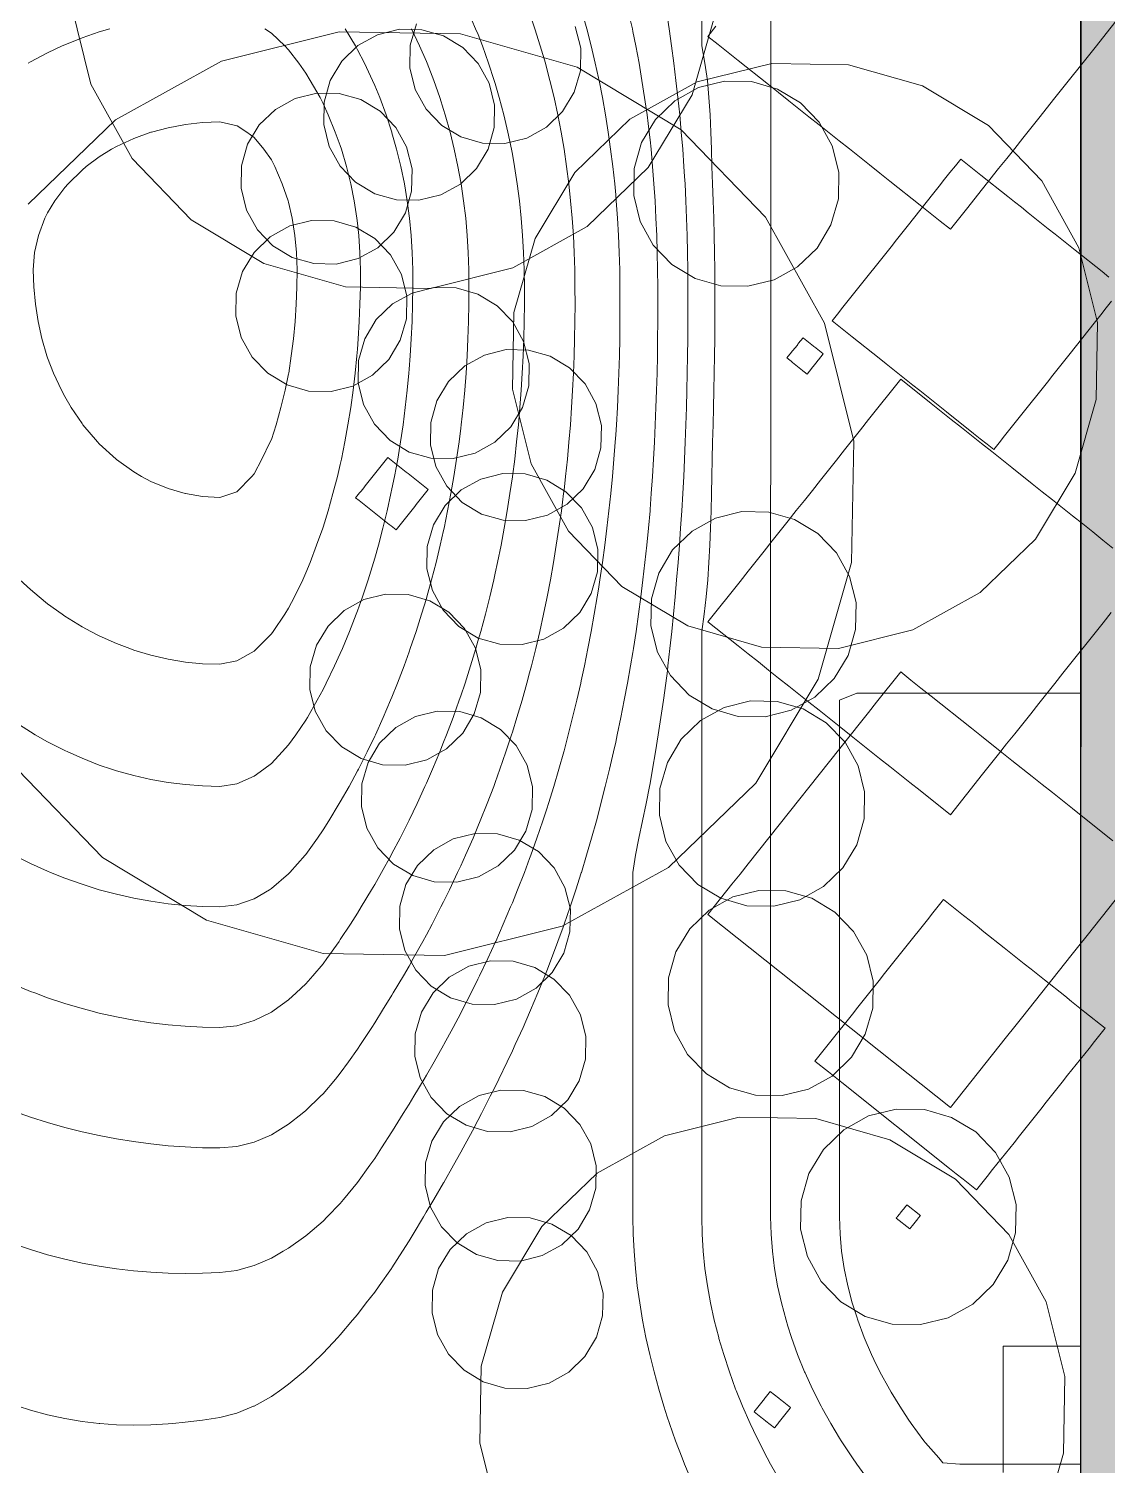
# Model space of a CAD drawing. Header units: millimetres. Extents: x -31757 to 121236, y -27283 to 59400.
# Drawn here: x 70128 to 76393, y 12460 to 20803 of the extents above; entities that cross this region are included whole.
import ezdxf

# ---------------------------------------------------------------- set-up
doc = ezdxf.new("R2010")
doc.units = ezdxf.units.MM
doc.layers.add('10_見えがかり', color=7, linetype='Continuous', lineweight=13)
doc.layers.add('30_敷地・外構', color=8, linetype='Continuous', lineweight=9)

msp = doc.modelspace()

# ---------------------------------------------------------------- hatches: boundary and pattern name
at = {"layer": '30_敷地・外構'}
msp.add_hatch(color=8, dxfattribs=at).paths.add_polyline_path([(13241.4, 12903.7), (13242.1, 906.9), (600, 907.7), (600, 58800), (83500, 58800), (83500, 902.5), (76239.5, 903), (76242.6, 56905.6), (43236.8, 56910.4)])

# ---------------------------------------------------------------- linework, layer by layer
at = {"layer": '10_見えがかり'}
for points in [[(74116.9, 20893.4), (73980.9, 20419.2), (73726.7, 19996.2), (73371.8, 19653.5), (72940.3, 19414.3), (72461.6, 19294.9), (71968.3, 19303.6), (71494, 19439.6), (71071.1, 19693.7), (70728.3, 20048.6), (70489.1, 20480.1), (70369.8, 20958.8)], [(76508.8, 20929.3), (76322.1, 20694.5), (76275.4, 20635.8), (76228.7, 20577.1), (76182, 20518.4), (76135.3, 20459.8), (76088.6, 20401.1), (75995.3, 20283.7), (75948.6, 20225), (75901.9, 20166.3), (75855.2, 20107.6), (75808.5, 20048.9), (75761.8, 19990.2), (75575.1, 19755.4), (75528.4, 19696.7), (75481.7, 19638), (75423, 19684.7), (75364.3, 19731.4), (75305.6, 19778.1), (75129.5, 19918.1), (75070.8, 19964.8), (75012.1, 20011.5), (74953.4, 20058.2), (74894.7, 20104.9), (74836, 20151.6), (74718.6, 20245), (74659.9, 20291.7), (74601.3, 20338.3), (74542.6, 20385), (74483.9, 20431.7), (74425.2, 20478.4), (74249.1, 20618.5), (74190.4, 20665.2), (74131.7, 20711.9), (74073, 20758.5), (74119.7, 20817.2)], [(71247.9, 20614.9), (71931.8, 20785.4), (72636.5, 20773.1), (73314.1, 20578.9), (73918.2, 20215.8), (74407.9, 19708.8), (74749.6, 19092.4), (74920.1, 18408.4), (74907.8, 17703.7), (74713.5, 17026.2), (74350.5, 16422), (73843.5, 15932.4), (73227, 15590.7), (72543.1, 15420.2), (71838.4, 15432.5), (71160.8, 15626.7), (70556.7, 15989.8), (70067, 16496.8)], [(72040.3, 20704.5), (72154.4, 20767.8), (72281, 20799.4), (72411.4, 20797.1), (72536.9, 20761.1), (72648.7, 20693.9), (72739.3, 20600.1), (72802.6, 20486), (72834.1, 20359.4), (72831.9, 20228.9), (72795.9, 20103.5), (72728.7, 19991.7), (72634.8, 19901), (72520.7, 19837.8), (72394.1, 19806.2), (72263.7, 19808.5), (72138.3, 19844.5), (72026.5, 19911.7), (71935.8, 20005.5), (71872.6, 20119.6), (71841, 20246.2), (71843.3, 20376.7), (71879.2, 20502.1), (71946.4, 20613.9), (72040.3, 20704.5)], [(73302.6, 20815.9), (73334.1, 20689.3), (73331.9, 20558.9), (73295.9, 20433.5), (73228.7, 20321.6), (73134.9, 20231), (73020.8, 20167.8), (72894.2, 20136.2), (72763.7, 20138.5), (72638.3, 20174.4), (72526.5, 20241.6), (72435.8, 20335.5), (72372.6, 20449.6), (72341, 20576.2), (72343.3, 20706.6), (72379.3, 20832)], [(70124.4, 19783.6), (70631.4, 20273.2), (71247.9, 20614.9)], [(74010.8, 20493.7), (74443.9, 20601.7), (74890.2, 20593.9), (75319.4, 20470.8), (75702, 20240.9), (76012.1, 19919.8), (76228.5, 19529.4), (76336.5, 19096.2), (76328.7, 18649.9), (76205.7, 18220.8), (75975.8, 17838.2), (75654.6, 17528.1), (75264.2, 17311.7), (74831.1, 17203.7), (74384.7, 17211.4), (73955.6, 17334.5), (73573, 17564.4), (73262.9, 17885.5), (73046.5, 18275.9), (72938.5, 18709.1), (72946.3, 19155.4), (73069.3, 19584.5), (73299.2, 19967.2), (73620.3, 20277.3), (74010.8, 20493.7)], [(73880.8, 20384.8), (74017.7, 20460.7), (74169.7, 20498.6), (74326.2, 20495.8), (74476.7, 20452.7), (74610.9, 20372), (74719.6, 20259.4), (74795.5, 20122.5), (74833.4, 19970.6), (74830.7, 19814), (74787.5, 19663.5), (74706.9, 19529.3), (74594.3, 19420.6), (74457.3, 19344.7), (74305.4, 19306.8), (74148.9, 19309.5), (73998.4, 19352.7), (73864.2, 19433.3), (73755.5, 19546), (73679.5, 19682.9), (73641.7, 19834.8), (73644.4, 19991.3), (73687.6, 20141.8), (73768.2, 20276), (73880.8, 20384.8)], [(71560.3, 20334.6), (71674.4, 20397.8), (71801, 20429.4), (71931.4, 20427.1), (72056.8, 20391.1), (72168.7, 20323.9), (72259.3, 20230.1), (72322.5, 20116), (72354.1, 19989.4), (72351.8, 19858.9), (72315.9, 19733.5), (72248.7, 19621.7), (72154.8, 19531.1), (72040.7, 19467.8), (71914.1, 19436.3), (71783.7, 19438.5), (71658.3, 19474.5), (71546.4, 19541.7), (71455.8, 19635.5), (71392.5, 19749.7), (71361, 19876.2), (71363.3, 20006.7), (71399.2, 20132.1), (71466.4, 20243.9), (71560.3, 20334.6)], [(75105.7, 19497.9), (75136.8, 19537), (75167.9, 19576.1), (75199.1, 19615.2), (75230.2, 19654.4), (75385.8, 19850), (75416.9, 19889.2), (75448.1, 19928.3), (75479.2, 19967.4), (75510.3, 20006.6), (75541.5, 20045.7), (75580.6, 20014.6), (75619.7, 19983.4), (75658.8, 19952.3), (75815.4, 19827.8), (75854.5, 19796.7), (75893.6, 19765.6), (75932.8, 19734.4), (75971.9, 19703.3), (76011, 19672.2), (76050.1, 19641), (76089.3, 19609.9), (76128.4, 19578.8), (76167.5, 19547.7), (76206.7, 19516.5), (76363.2, 19392), (76402.3, 19360.9)], [(71644.3, 19657.8), (71770.9, 19689.4), (71901.4, 19687.1), (72026.8, 19651.1), (72138.6, 19583.9), (72229.3, 19490.1), (72292.5, 19376), (72324.1, 19249.4), (72321.8, 19118.9), (72285.8, 18993.5), (72218.6, 18881.7), (72124.8, 18791.1), (72010.7, 18727.8), (71884.1, 18696.3), (71753.6, 18698.5), (71628.2, 18734.5), (71516.4, 18801.7), (71425.8, 18895.5), (71362.5, 19009.7), (71330.9, 19136.2), (71333.2, 19266.7), (71369.2, 19392.1), (71436.4, 19503.9), (71530.2, 19594.6), (71644.3, 19657.8)], [(76418.3, 19220.4), (76387.2, 19181.3), (76356.1, 19142.1), (76325, 19103), (76169.3, 18907.4), (76138.2, 18868.2), (76107.1, 18829.1), (76075.9, 18790), (76044.8, 18750.8), (75889.2, 18555.2), (75858.1, 18516.1), (75826.9, 18476.9), (75795.8, 18437.8), (75764.7, 18398.7), (75733.6, 18359.5), (75694.4, 18390.7), (75655.3, 18421.8), (75616.2, 18452.9), (75459.7, 18577.4), (75420.5, 18608.5), (75381.4, 18639.7), (75342.3, 18670.8), (75303.1, 18701.9), (75264, 18733), (75224.9, 18764.2), (75185.7, 18795.3), (75146.6, 18826.4), (75107.5, 18857.5), (75068.3, 18888.7), (74911.8, 19013.2), (74872.7, 19044.3), (74833.6, 19075.4), (74794.4, 19106.6), (74825.6, 19145.7), (74856.7, 19184.8), (74887.8, 19223.9), (74918.9, 19263.1), (74950.1, 19302.2), (75105.7, 19497.9)], [(72354.3, 19267.8), (72480.9, 19299.3), (72611.4, 19297.1), (72736.8, 19261.1), (72848.6, 19193.9), (72939.2, 19100.1), (73002.5, 18985.9), (73034, 18859.4), (73031.8, 18728.9), (72995.8, 18603.5), (72928.6, 18491.7), (72834.8, 18401), (72720.7, 18337.8), (72594.1, 18306.2), (72463.6, 18308.5), (72338.2, 18344.5), (72226.4, 18411.7), (72135.7, 18505.5), (72072.5, 18619.6), (72040.9, 18746.2), (72043.2, 18876.7), (72079.2, 19002.1), (72146.4, 19113.9), (72240.2, 19204.5), (72354.3, 19267.8)], [(72660.2, 18844.5), (72774.3, 18907.8), (72900.9, 18939.3), (73031.3, 18937), (73156.8, 18901.1), (73268.6, 18833.9), (73359.2, 18740), (73422.5, 18625.9), (73454, 18499.3), (73451.8, 18368.9), (73415.8, 18243.5), (73348.6, 18131.6), (73254.7, 18041), (73140.6, 17977.8), (73014, 17946.2), (72883.6, 17948.5), (72758.2, 17984.4), (72646.3, 18051.6), (72555.7, 18145.5), (72492.5, 18259.6), (72460.9, 18386.2), (72463.2, 18516.6), (72499.1, 18642), (72566.3, 18753.9), (72660.2, 18844.5)], [(74563.2, 18929.8), (74567.1, 18934.7), (74590.5, 18964), (74594.4, 18968.9), (74598.2, 18973.8), (74625.5, 19008), (74630.4, 19004.2), (74635.3, 19000.3), (74649.9, 18988.6), (74654.8, 18984.7), (74659.7, 18980.8), (74664.6, 18976.9), (74669.5, 18973), (74674.4, 18969.1), (74679.3, 18965.3), (74684.2, 18961.4), (74689.1, 18957.5), (74694, 18953.6), (74698.9, 18949.7), (74703.7, 18945.8), (74708.6, 18941.9), (74713.5, 18938), (74718.4, 18934.1), (74733.1, 18922.5), (74738, 18918.6), (74742.9, 18914.7), (74715.6, 18880.4), (74711.7, 18875.5), (74707.9, 18870.6), (74684.5, 18841.3), (74680.6, 18836.4), (74676.7, 18831.5), (74649.5, 18797.3), (74644.6, 18801.2), (74639.7, 18805.1), (74625, 18816.7), (74620.2, 18820.6), (74615.3, 18824.5), (74610.4, 18828.4), (74605.5, 18832.3), (74600.6, 18836.2), (74595.7, 18840.1), (74590.8, 18844), (74585.9, 18847.9), (74581, 18851.8), (74576.1, 18855.6), (74571.2, 18859.5), (74566.3, 18863.4), (74561.5, 18867.3), (74556.6, 18871.2), (74541.9, 18882.9), (74537, 18886.8), (74532.1, 18890.7), (74559.3, 18924.9), (74563.2, 18929.8)], [(74446.3, 17828.1), (74493, 17886.8), (74539.7, 17945.5), (74586.4, 18004.2), (74633.1, 18062.9), (74679.8, 18121.6), (74726.4, 18180.3), (74773.1, 18239), (74819.8, 18297.7), (74866.5, 18356.4), (74913.2, 18415.1), (74959.9, 18473.8), (75006.6, 18532.5), (75193.3, 18767.2), (75369.4, 18627.2), (75428.1, 18580.5), (75486.8, 18533.8), (75545.5, 18487.1), (75604.2, 18440.4), (75662.9, 18393.7), (75721.6, 18347), (75780.3, 18300.4), (75839, 18253.7), (75956.4, 18160.3), (76015.1, 18113.6), (76073.8, 18066.9), (76132.5, 18020.2), (76191.2, 17973.5), (76249.9, 17926.8), (76308.5, 17880.2), (76367.2, 17833.5), (76425.9, 17786.8)], [(72081.1, 18147.3), (72088.9, 18157), (72096.7, 18166.8), (72104.5, 18176.6), (72112.3, 18186.4), (72120.1, 18196.2), (72127.8, 18206), (72135.6, 18215.7), (72143.4, 18225.5), (72151.2, 18235.3), (72159, 18245.1), (72166.7, 18254.9), (72174.5, 18264.7), (72182.3, 18274.4), (72190.1, 18284.2), (72197.9, 18294), (72205.7, 18303.8), (72213.4, 18313.6), (72223.2, 18305.8), (72233, 18298), (72262.3, 18274.7), (72272.1, 18266.9), (72311.3, 18235.8), (72321, 18228), (72330.8, 18220.2), (72340.6, 18212.4), (72350.4, 18204.6), (72389.5, 18173.5), (72399.3, 18165.7), (72428.7, 18142.4), (72438.4, 18134.6), (72448.2, 18126.8), (72440.4, 18117), (72432.7, 18107.2), (72424.9, 18097.5), (72417.1, 18087.7), (72409.3, 18077.9), (72401.5, 18068.1), (72393.7, 18058.3), (72386, 18048.6), (72378.2, 18038.8), (72370.4, 18029), (72362.6, 18019.2), (72354.8, 18009.4), (72347.1, 17999.6), (72339.3, 17989.9), (72331.5, 17980.1), (72323.7, 17970.3), (72315.9, 17960.5), (72308.1, 17950.7), (72300.4, 17940.9), (72292.6, 17931.2), (72284.8, 17921.4), (72277, 17911.6), (72269.2, 17901.8), (72261.5, 17892), (72241.9, 17907.6), (72232.1, 17915.4), (72222.3, 17923.2), (72212.5, 17930.9), (72202.8, 17938.7), (72163.6, 17969.8), (72153.9, 17977.6), (72144.1, 17985.4), (72134.3, 17993.2), (72124.5, 18001), (72085.4, 18032.1), (72075.6, 18039.9), (72065.8, 18047.7), (72056, 18055.4), (72046.2, 18063.2), (72026.7, 18078.8), (72034.5, 18088.6), (72042.2, 18098.3), (72050, 18108.1), (72057.8, 18117.9), (72065.6, 18127.7), (72073.4, 18137.5), (72081.1, 18147.3)], [(72640.1, 18124.5), (72754.3, 18187.8), (72880.9, 18219.3), (73011.3, 18217), (73136.7, 18181.1), (73248.5, 18113.9), (73339.2, 18020), (73402.4, 17905.9), (73434, 17779.3), (73431.7, 17648.9), (73395.7, 17523.5), (73328.6, 17411.6), (73234.7, 17321), (73120.6, 17257.8), (72994, 17226.2), (72863.6, 17228.5), (72738.1, 17264.4), (72626.3, 17331.6), (72535.7, 17425.5), (72472.4, 17539.6), (72440.9, 17666.2), (72443.1, 17796.6), (72479.1, 17922), (72546.3, 18033.9), (72640.1, 18124.5)], [(73980.7, 17884.8), (74117.6, 17960.7), (74269.5, 17998.6), (74426.1, 17995.8), (74576.5, 17952.7), (74710.7, 17872), (74819.5, 17759.4), (74895.4, 17622.5), (74933.3, 17470.6), (74930.5, 17314), (74887.4, 17163.5), (74806.8, 17029.3), (74694.1, 16920.6), (74557.2, 16844.7), (74405.3, 16806.8), (74248.8, 16809.5), (74098.3, 16852.7), (73964.1, 16933.3), (73855.3, 17045.9), (73779.4, 17182.9), (73741.5, 17334.8), (73744.3, 17491.3), (73787.4, 17641.8), (73868.1, 17776), (73980.7, 17884.8)], [(76415.3, 17411.9), (76368.6, 17353.2), (76321.9, 17294.5), (76275.2, 17235.8), (76228.5, 17177.1), (76181.8, 17118.4), (76135.1, 17059.8), (76088.4, 17001.1), (76041.8, 16942.4), (75995.1, 16883.7), (75948.4, 16825), (75901.7, 16766.3), (75855, 16707.6), (75808.3, 16648.9), (75761.6, 16590.2), (75714.9, 16531.5), (75668.3, 16472.8), (75481.5, 16238), (75305.4, 16378.1), (75246.7, 16424.8), (75188, 16471.5), (75129.3, 16518.1), (75070.6, 16564.8), (75011.9, 16611.5), (74953.2, 16658.2), (74894.5, 16704.9), (74835.8, 16751.6), (74718.5, 16845), (74659.8, 16891.7), (74601.1, 16938.3), (74542.4, 16985), (74483.7, 17031.7), (74425, 17078.4), (74366.3, 17125.1), (74307.6, 17171.8), (74248.9, 17218.5), (74072.8, 17358.5), (74259.6, 17593.3), (74306.2, 17652), (74352.9, 17710.7), (74399.6, 17769.4), (74446.3, 17828.1)], [(71960.1, 17424.5), (72074.2, 17487.8), (72200.8, 17519.4), (72331.3, 17517.1), (72456.7, 17481.1), (72568.5, 17413.9), (72659.1, 17320.1), (72722.4, 17206), (72753.9, 17079.4), (72751.7, 16948.9), (72715.7, 16823.5), (72648.5, 16711.7), (72554.7, 16621), (72440.6, 16557.8), (72314, 16526.2), (72183.5, 16528.5), (72058.1, 16564.5), (71946.3, 16631.7), (71855.6, 16725.5), (71792.4, 16839.6), (71760.8, 16966.2), (71763.1, 17096.7), (71799.1, 17222.1), (71866.3, 17333.9), (71960.1, 17424.5)], [(74959.8, 16773.8), (75006.5, 16832.5), (75053.2, 16891.1), (75193.2, 17067.2), (75251.9, 17020.5), (75310.6, 16973.9), (75369.3, 16927.2), (75604.1, 16740.4), (75662.8, 16693.7), (75780.2, 16600.4), (75838.9, 16553.7), (75956.3, 16460.3), (76015, 16413.6), (76073.7, 16366.9), (76132.4, 16320.2), (76191.1, 16273.5), (76425.8, 16086.8)], [(74030.6, 16784.8), (74167.5, 16860.7), (74319.5, 16898.6), (74476, 16895.8), (74626.5, 16852.7), (74760.7, 16772), (74869.4, 16659.4), (74945.3, 16522.5), (74983.2, 16370.6), (74980.5, 16214), (74937.3, 16063.5), (74856.7, 15929.3), (74744.1, 15820.6), (74607.1, 15744.7), (74455.2, 15706.8), (74298.7, 15709.5), (74148.2, 15752.7), (74014, 15833.3), (73905.3, 15945.9), (73829.3, 16082.9), (73791.5, 16234.8), (73794.2, 16391.3), (73837.4, 16541.8), (73918, 16676), (74030.6, 16784.8)], [(72260.1, 16744.5), (72374.2, 16807.8), (72500.8, 16839.3), (72631.2, 16837.1), (72756.6, 16801.1), (72868.5, 16733.9), (72959.1, 16640.1), (73022.3, 16525.9), (73053.9, 16399.4), (73051.6, 16268.9), (73015.7, 16143.5), (72948.5, 16031.7), (72854.6, 15941), (72740.5, 15877.8), (72613.9, 15846.2), (72483.5, 15848.5), (72358.1, 15884.5), (72246.2, 15951.7), (72155.6, 16045.5), (72092.4, 16159.6), (72060.8, 16286.2), (72063.1, 16416.7), (72099, 16542.1), (72166.2, 16653.9), (72260.1, 16744.5)], [(76601.9, 15946.7), (76275.1, 15535.8), (76228.4, 15477.1), (76181.7, 15418.4), (75901.6, 15066.3), (75854.9, 15007.6), (75808.2, 14948.9), (75481.4, 14538), (74072.7, 15658.5), (74212.8, 15834.6), (74259.5, 15893.3), (74306.2, 15952), (74959.8, 16773.8)], [(72480, 16034.5), (72594.1, 16097.8), (72720.7, 16129.3), (72851.2, 16127.1), (72976.6, 16091.1), (73088.4, 16023.9), (73179.1, 15930), (73242.3, 15815.9), (73273.9, 15689.3), (73271.6, 15558.9), (73235.6, 15433.5), (73168.4, 15321.7), (73074.6, 15231), (72960.5, 15167.8), (72833.9, 15136.2), (72703.4, 15138.5), (72578, 15174.4), (72466.2, 15241.6), (72375.6, 15335.5), (72312.3, 15449.6), (72280.7, 15576.2), (72283, 15706.6), (72319, 15832.1), (72386.2, 15943.9), (72480, 16034.5)], [(74217.5, 15760.7), (74369.4, 15798.5), (74525.9, 15795.8), (74676.4, 15752.7), (74810.6, 15672), (74919.4, 15559.4), (74995.3, 15422.5), (75033.2, 15270.6), (75030.4, 15114), (74987.3, 14963.5), (74906.6, 14829.3), (74794, 14720.6), (74657.1, 14644.7), (74505.2, 14606.8), (74348.6, 14609.5), (74198.1, 14652.7), (74063.9, 14733.3), (73955.2, 14845.9), (73879.3, 14982.9), (73841.4, 15134.8), (73844.1, 15291.3), (73887.3, 15441.8), (73967.9, 15576), (74080.6, 15684.8), (74217.5, 15760.7)], [(74943.2, 15119.6), (74974.3, 15158.7), (75005.5, 15197.9), (75036.6, 15237), (75067.7, 15276.1), (75098.8, 15315.3), (75130, 15354.4), (75161.1, 15393.5), (75192.2, 15432.6), (75223.3, 15471.8), (75347.8, 15628.3), (75379, 15667.4), (75410.1, 15706.6), (75441.2, 15745.7), (75558.6, 15652.3), (75597.7, 15621.2), (75636.9, 15590.1), (75676, 15558.9), (75793.4, 15465.6), (75832.5, 15434.4), (75871.6, 15403.3), (75910.8, 15372.2), (75949.9, 15341.1), (75989, 15309.9), (76028.2, 15278.8), (76145.6, 15185.4), (76184.7, 15154.3), (76223.8, 15123.2), (76263, 15092), (76380.3, 14998.7), (76349.2, 14959.5), (76318.1, 14920.4), (76287, 14881.3), (76162.5, 14724.8), (76131.3, 14685.6), (76100.2, 14646.5), (76069.1, 14607.4), (76038, 14568.2), (76006.8, 14529.1), (75975.7, 14490), (75944.6, 14450.8), (75913.5, 14411.7), (75882.3, 14372.6), (75851.2, 14333.5), (75726.7, 14176.9), (75695.6, 14137.8), (75664.5, 14098.7), (75633.3, 14059.5), (75555.1, 14121.8), (75515.9, 14152.9), (75476.8, 14184), (74850.7, 14682.1), (74811.6, 14713.2), (74772.5, 14744.3), (74694.2, 14806.6), (74725.3, 14845.7), (74756.4, 14884.8), (74787.6, 14923.9), (74912.1, 15080.5), (74943.2, 15119.6)], [(72570, 15294.5), (72684.1, 15357.8), (72810.7, 15389.3), (72941.1, 15387), (73066.6, 15351.1), (73178.4, 15283.9), (73269, 15190), (73332.3, 15075.9), (73363.8, 14949.3), (73361.6, 14818.9), (73325.6, 14693.5), (73258.4, 14581.6), (73164.5, 14491), (73050.4, 14427.8), (72923.8, 14396.2), (72793.4, 14398.5), (72668, 14434.4), (72556.2, 14501.6), (72465.5, 14595.5), (72402.3, 14709.6), (72370.7, 14836.2), (72373, 14966.6), (72408.9, 15092), (72476.1, 15203.9), (72570, 15294.5)], [(72630, 14544.5), (72744.1, 14607.8), (72870.7, 14639.3), (73001.1, 14637), (73126.5, 14601.1), (73238.3, 14533.9), (73329, 14440), (73392.2, 14325.9), (73423.8, 14199.3), (73421.5, 14068.9), (73385.6, 13943.5), (73318.4, 13831.6), (73224.5, 13741), (73110.4, 13677.8), (72983.8, 13646.2), (72853.4, 13648.5), (72727.9, 13684.4), (72616.1, 13751.6), (72525.5, 13845.5), (72462.2, 13959.6), (72430.7, 14086.2), (72432.9, 14216.6), (72468.9, 14342), (72536.1, 14453.9), (72630, 14544.5)], [(74862.5, 14409.1), (75006.3, 14488.8), (75165.9, 14528.6), (75330.3, 14525.7), (75488.4, 14480.4), (75629.4, 14395.7), (75743.6, 14277.4), (75823.4, 14133.5), (75863.2, 13973.9), (75860.3, 13809.5), (75815, 13651.4), (75730.3, 13510.4), (75612, 13396.2), (75468.1, 13316.5), (75308.5, 13276.7), (75144.1, 13279.6), (74986, 13324.9), (74845, 13409.6), (74730.8, 13527.9), (74651.1, 13671.7), (74611.3, 13831.3), (74614.1, 13995.8), (74659.5, 14153.8), (74744.2, 14294.8), (74862.5, 14409.1)], [(73820.4, 14373.7), (74253.6, 14481.7), (74699.9, 14473.9), (75129, 14350.8), (75511.7, 14120.9), (75821.7, 13799.8), (76038.2, 13409.4), (76146.2, 12976.3), (76138.4, 12529.9), (76015.3, 12100.8)], [(72856.1, 12156), (72748.1, 12589.1), (72755.9, 13035.4), (72879, 13464.5), (73108.9, 13847.2), (73430, 14157.3), (73820.4, 14373.7)], [(75185.1, 13917.5), (75187.7, 13920.7), (75190.3, 13924), (75205.9, 13943.5), (75208.5, 13946.8), (75211.1, 13950.1), (75221.4, 13963.1), (75224, 13966.4), (75224.9, 13967.5), (75226.6, 13969.6), (75229.2, 13972.9), (75232.5, 13970.3), (75235.7, 13967.7), (75300.9, 13915.8), (75304.2, 13913.2), (75307.5, 13910.6), (75304.9, 13907.4), (75302.3, 13904.1), (75299.7, 13900.9), (75297.1, 13897.6), (75294.5, 13894.3), (75291.9, 13891.1), (75260.8, 13851.9), (75258.2, 13848.7), (75255.6, 13845.4), (75253, 13842.2), (75250.4, 13838.9), (75247.8, 13835.6), (75245.2, 13832.4), (75167, 13894.6), (75169.4, 13897.7), (75171.3, 13900.1), (75172.1, 13901.1), (75174.7, 13904.4), (75185.1, 13917.5)], [(72669.9, 13804.5), (72784, 13867.8), (72910.6, 13899.3), (73041.1, 13897), (73166.5, 13861.1), (73278.3, 13793.9), (73368.9, 13700), (73432.2, 13585.9), (73463.7, 13459.3), (73461.5, 13328.9), (73425.5, 13203.5), (73358.3, 13091.6), (73264.5, 13001), (73150.4, 12937.8), (73023.8, 12906.2), (72893.3, 12908.5), (72767.9, 12944.4), (72656.1, 13011.6), (72565.4, 13105.5), (72502.2, 13219.6), (72470.6, 13346.2), (72472.9, 13476.6), (72508.9, 13602), (72576.1, 13713.9), (72669.9, 13804.5)], [(75787.1, 12418.2), (75787.1, 12527.6), (75787.1, 12637), (75787.2, 12746.4), (75787.2, 12852.8), (75787.2, 12855.7), (75787.2, 12857.2), (75787.2, 12965.1), (75787.2, 13017.8), (75787.2, 13074.5), (75787.2, 13152.6), (76237.2, 13152.6), (76237.2, 13074.5), (76237.2, 13003.3), (76237.2, 12965.1), (76237.2, 12906.1), (76237.2, 12855.7), (76237.2, 12746.3), (76237.2, 12737.3), (76237.1, 12637), (76237.1, 12527.6), (76237.1, 12418.2)], [(74349.6, 12780.5), (74353.4, 12785.3), (74357.3, 12790.2), (74361.2, 12795.1), (74365.1, 12800), (74369, 12804.9), (74372.9, 12809.8), (74376.8, 12814.7), (74380.7, 12819.6), (74384.6, 12824.5), (74388.5, 12829.4), (74392.3, 12834.3), (74396.2, 12839.1), (74400.1, 12844), (74404, 12848.9), (74407.9, 12853.8), (74411.8, 12858.7), (74415.7, 12863.6), (74419.6, 12868.5), (74423.5, 12873.4), (74427.4, 12878.3), (74431.3, 12883.2), (74435.1, 12888.1), (74484.1, 12849.2), (74489, 12845.3), (74493.8, 12841.4), (74498.7, 12837.5), (74503.6, 12833.6), (74552.5, 12794.7), (74548.6, 12789.8), (74544.8, 12784.9), (74540.9, 12780), (74537, 12775.1), (74533.1, 12770.2), (74529.2, 12765.3), (74525.3, 12760.4), (74521.4, 12755.6), (74517.5, 12750.7), (74513.6, 12745.8), (74509.7, 12740.9), (74505.8, 12736), (74502, 12731.1), (74498.1, 12726.2), (74494.2, 12721.3), (74490.3, 12716.4), (74486.4, 12711.5), (74482.5, 12706.6), (74478.6, 12701.7), (74474.7, 12696.9), (74470.8, 12692), (74466.9, 12687.1), (74463.1, 12682.2), (74459.2, 12677.3), (74410.2, 12716.2), (74405.4, 12720.1), (74400.5, 12724), (74395.6, 12727.9), (74390.7, 12731.8), (74341.8, 12770.7), (74345.7, 12775.6), (74349.6, 12780.5)]]:
    msp.add_lwpolyline(points, dxfattribs=at)
at = {"layer": '30_敷地・外構'}
for points in [[(13241.4, 12903.7), (13242.1, 906.9), (600, 907.7), (600, 58800), (83500, 58800), (83500, 902.5), (76239.5, 903), (76242.6, 56905.6), (43236.8, 56910.4), (13241.4, 12903.7)], [(76239.6, 56902.6), (76236.5, 900), (13245.1, 903.9), (13244.4, 12902.8), (43238.4, 56907.4), (76239.6, 56902.6)], [(72680.3, 20902.8), (72723.8, 20802.8), (72737.6, 20768.5), (72763.2, 20702.8), (72799.2, 20602.8), (72832, 20502.8), (72837.6, 20484.4), (72861.3, 20402.8), (72887.7, 20302.8), (72911.3, 20202.8), (72932.3, 20102.8), (72937.6, 20073.9), (72950.2, 20002.8)], [(73037.6, 20888.7), (73067.1, 20802.8), (73099.1, 20702.7), (73128.7, 20602.7), (73137.6, 20570.1), (73155.1, 20502.7), (73179, 20402.7), (73200.7, 20302.7), (73220.2, 20202.7), (73237.6, 20103.1), (73237.6, 20102.7)], [(73341.2, 20902.7), (73369, 20802.7), (73394.9, 20702.7), (73418.8, 20602.7), (73437.6, 20518), (73440.8, 20502.7), (73460.2, 20402.7), (73477.8, 20302.7), (73493.8, 20202.7), (73508, 20102.7), (73520.6, 20002.7), (73531.5, 19902.7), (73537.5, 19837.5), (73540.6, 19802.7)], [(73610.5, 20902.7), (73634.1, 20802.7), (73637.6, 20786.8), (73654.3, 20702.7), (73672.7, 20602.7), (73689.7, 20502.7), (73705.3, 20402.7), (73719.5, 20302.7), (73732.4, 20202.7), (73737.6, 20157.5), (73743, 20102.7)], [(73837.6, 20865.2), (73847.3, 20802.7), (73861.8, 20702.7), (73875.2, 20602.7), (73887.5, 20502.7), (73898.8, 20402.7), (73909.1, 20302.7), (73918.4, 20202.7), (73926.6, 20102.7), (73933.9, 20002.7), (73937.5, 19944.6), (73940, 19902.7), (73945, 19802.7), (73949.1, 19702.7), (73952.2, 19602.7), (73954.6, 19502.7), (73956, 19402.7), (73956.7, 19302.7), (73957, 19202.7), (73956.8, 19102.7), (73956.1, 19002.7), (73954.9, 18902.7), (73953.3, 18802.7), (73951.1, 18702.7), (73948.5, 18602.7), (73945.3, 18502.7), (73941.7, 18402.7), (73937.5, 18302.7), (73937.5, 18300.9), (73932.6, 18202.7), (73927, 18102.7), (73921, 18002.7), (73914.3, 17902.7), (73907.2, 17802.7), (73899.4, 17702.7), (73891.1, 17602.7), (73882.2, 17502.7), (73872.7, 17402.7), (73862.6, 17302.7), (73852, 17202.7), (73840.7, 17102.7), (73837.4, 17074.7), (73827.9, 17002.7), (73814.1, 16902.7), (73799.5, 16802.7), (73784.3, 16702.7), (73768.5, 16602.7), (73751.9, 16502.7), (73737.4, 16418.7), (73734.2, 16402.7), (73713.7, 16302.7), (73692.5, 16202.7), (73672.6, 16102.7), (73651.8, 16002.7), (73637.3, 15902.7), (73637.3, 15902.7), (73637.3, 15802.7), (73637.3, 15702.7), (73637.3, 15602.7), (73637.3, 15502.7), (73637.3, 15402.7), (73637.3, 15302.7), (73637.3, 15202.7), (73637.3, 15102.7), (73637.3, 15002.7), (73637.3, 14902.7), (73637.3, 14802.7), (73637.3, 14702.7), (73637.3, 14602.7), (73637.2, 14502.7), (73637.2, 14402.7), (73637.2, 14302.7), (73637.2, 14202.7), (73637.2, 14102.7), (73637.2, 14002.7), (73637.2, 13902.7), (73637.2, 13902.7), (73638.9, 13802.7), (73643.8, 13702.7), (73651.8, 13602.7), (73662.8, 13502.7), (73676.7, 13402.7), (73693.5, 13302.7), (73713, 13202.7), (73735.2, 13102.7), (73737.2, 13094.8), (73760.1, 13002.7), (73787.6, 12902.7), (73817.6, 12802.7), (73837.2, 12742.2), (73850.2, 12702.7), (73885.4, 12602.7), (73923.1, 12502.7), (73937.1, 12467), (73963.3, 12402.7)], [(74037.6, 20902.7), (74037.6, 20802.7), (74037.6, 20702.7), (74037.6, 20702.7), (74055.5, 20602.7), (74069.6, 20502.7), (74078.9, 20402.7), (74085.5, 20302.7), (74090.3, 20202.7), (74093.9, 20102.7), (74096.7, 20002.7), (74099.2, 19902.7), (74103.5, 19802.7), (74107, 19702.7), (74109.7, 19602.7), (74111.6, 19502.7), (74112.7, 19402.7), (74113.3, 19302.7), (74113.4, 19202.7), (74113.1, 19102.7), (74112.5, 19002.7), (74111.4, 18902.7), (74109.9, 18802.7), (74107.9, 18702.7), (74105.6, 18602.7), (74102.8, 18502.7), (74099.6, 18402.7), (74097.6, 18302.7), (74095.8, 18202.7), (74093.7, 18102.7), (74091, 18002.7), (74087.7, 17902.7), (74083.7, 17802.7), (74078.5, 17702.7), (74071.9, 17602.7), (74063, 17502.7), (74050.5, 17402.7), (74037.4, 17302.7), (74037.4, 17302.7), (74037.4, 17202.7), (74037.4, 17102.7), (74037.4, 17002.7), (74037.4, 16902.7), (74037.4, 16802.7), (74037.4, 16702.7), (74037.4, 16602.7), (74037.4, 16502.7), (74037.4, 16402.7), (74037.3, 16302.7), (74037.3, 16202.7), (74037.3, 16102.7), (74037.3, 16002.7), (74037.3, 15902.7), (74037.3, 15802.7), (74037.3, 15702.7), (74037.3, 15602.7), (74037.3, 15502.7), (74037.3, 15402.7), (74037.3, 15302.7), (74037.3, 15202.7), (74037.3, 15102.7), (74037.3, 15002.7), (74037.3, 14902.7), (74037.3, 14802.7), (74037.3, 14702.7), (74037.3, 14602.7), (74037.2, 14502.7), (74037.2, 14402.7), (74037.2, 14302.7), (74037.2, 14202.7), (74037.2, 14102.7), (74037.2, 14002.7), (74037.2, 13902.7), (74037.2, 13902.7), (74039.3, 13802.7), (74045.6, 13702.7), (74055.9, 13602.7), (74070.2, 13502.7), (74088.2, 13402.7), (74110, 13302.7), (74135.5, 13202.7), (74137.2, 13197), (74164.7, 13102.7), (74197.5, 13002.7), (74234, 12902.7), (74237.2, 12894.7), (74274.2, 12802.7), (74318.1, 12702.7), (74337.1, 12662.3), (74365.9, 12602.7), (74417.7, 12502.7), (74437.1, 12467.1), (74473.5, 12402.7)], [(74437.6, 20902.7), (74437.6, 20802.7), (74437.6, 20702.7), (74437.6, 20602.7), (74437.6, 20502.7), (74437.6, 20402.7), (74437.6, 20302.7), (74437.6, 20202.7), (74437.6, 20102.7), (74437.6, 20002.7), (74437.5, 19902.7), (74437.5, 19802.7), (74437.5, 19702.7), (74437.5, 19602.7), (74437.5, 19502.7), (74437.5, 19402.7), (74437.5, 19302.7), (74437.5, 19202.7), (74437.5, 19102.7), (74437.5, 19002.7), (74437.5, 18902.7), (74437.5, 18802.7), (74437.5, 18702.7), (74437.5, 18602.7), (74437.5, 18502.7), (74437.5, 18402.7), (74437.5, 18302.7), (74437.5, 18202.7), (74437.4, 18102.7), (74437.4, 18002.7), (74437.4, 17902.7), (74437.4, 17802.7), (74437.4, 17702.7), (74437.4, 17602.7), (74437.4, 17502.7), (74437.4, 17402.7), (74437.4, 17302.7), (74437.4, 17202.7), (74437.4, 17102.7), (74437.4, 17002.7), (74437.4, 16902.7), (74437.4, 16802.7), (74437.4, 16702.7), (74437.4, 16602.7), (74437.4, 16502.7), (74437.4, 16402.7), (74437.3, 16302.7), (74437.3, 16202.7), (74437.3, 16102.7), (74437.3, 16002.7), (74437.3, 15902.7), (74437.3, 15802.7), (74437.3, 15702.7), (74437.3, 15602.7), (74437.3, 15502.7), (74437.3, 15402.7), (74437.3, 15302.7), (74437.3, 15202.7), (74437.3, 15102.7), (74437.3, 15002.7), (74437.3, 14902.7), (74437.3, 14802.7), (74437.3, 14702.7), (74437.3, 14602.7), (74437.2, 14502.7), (74437.2, 14402.7), (74437.2, 14302.7), (74437.2, 14202.7), (74437.2, 14102.7), (74437.2, 14002.7), (74437.2, 13902.7), (74437.2, 13902.7), (74439.8, 13802.7), (74447.5, 13702.7), (74460.1, 13602.7), (74477.6, 13502.7), (74499.8, 13402.7), (74526.6, 13302.7), (74537.2, 13268.7), (74558.1, 13202.7), (74594.2, 13102.7), (74634.9, 13002.7), (74637.2, 12997.7), (74680.4, 12902.7), (74730.8, 12802.7), (74737.2, 12790.9), (74786.1, 12702.7), (74837.1, 12617.8), (74846.5, 12602.7), (74912.3, 12502.6), (74937.1, 12467.2), (74983.7, 12402.6)], [(70125.3, 20602.9), (70137.6, 20610), (70237.6, 20662.8), (70321.5, 20702.9), (70337.6, 20710), (70437.6, 20749.6), (70537.6, 20784.5), (70598.5, 20802.9)], [(71498.8, 20802.8), (71537.6, 20776.6), (71615.4, 20702.8), (71637.6, 20680.2), (71696.7, 20602.8), (71737.6, 20545), (71763.4, 20502.8), (71819.7, 20402.8), (71837.6, 20368), (71867.4, 20302.8), (71908.6, 20202.8), (71937.6, 20123.9), (71944.6, 20102.8), (71973.3, 20002.8), (71997.8, 19902.8), (72018.2, 19802.8), (72034.2, 19702.8), (72037.5, 19674), (72045.2, 19602.8)], [(71965.7, 20802.8), (72025, 20702.8), (72037.6, 20679.6), (72077.7, 20602.8), (72124.7, 20502.8), (72137.6, 20472.5), (72166.6, 20402.8), (72203.6, 20302.8), (72236, 20202.8), (72237.6, 20197.4), (72264.5, 20102.8), (72289, 20002.8), (72309.5, 19902.8), (72326.3, 19802.8), (72337.5, 19716.8), (72339.4, 19702.8)], [(72350.6, 20802.8), (72398.2, 20702.8), (72437.6, 20612), (72441.5, 20602.8), (72480.6, 20502.8), (72515.8, 20402.8), (72537.6, 20333.9), (72547.3, 20302.8), (72575.2, 20202.8), (72599.7, 20102.8), (72621, 20002.8), (72637.5, 19911.1), (72639, 19902.8)], [(71657.8, 19702.8), (71673.6, 19602.8), (71683.1, 19502.8), (71686.3, 19402.8), (71685.1, 19302.8), (71681.1, 19202.8), (71674.4, 19102.8), (71665.1, 19002.8), (71653, 18902.8), (71638.3, 18802.8), (71637.5, 18798.3), (71617, 18702.8), (71592.2, 18602.8), (71564.1, 18502.8), (71537.5, 18417.9), (71530.9, 18402.8), (71482.3, 18302.8), (71437.5, 18218.5), (71423.6, 18202.8), (71337.4, 18113.4), (71306.8, 18102.8), (71237.4, 18080.6), (71137.4, 18086.1), (71037.4, 18102.7), (71036.8, 18102.9), (70937.4, 18132.4), (70837.5, 18174.1), (70783.6, 18202.9), (70737.5, 18229.8), (70637.5, 18300.9), (70635.1, 18302.9), (70537.5, 18392.8), (70527.9, 18402.9), (70442.8, 18502.9), (70437.5, 18509.8), (70374.9, 18602.9), (70337.5, 18666), (70317.9, 18702.9), (70271.9, 18802.9), (70237.5, 18891.3), (70233.4, 18902.9), (70204.6, 19002.9), (70182.2, 19102.9), (70166.2, 19202.9), (70156.6, 19302.9), (70153.4, 19402.9), (70161, 19502.9), (70183.7, 19602.9), (70221.6, 19702.9), (70237.5, 19732.9), (70278.6, 19802.9), (70337.5, 19881.1), (70355.9, 19902.9), (70437.6, 19982.2), (70461.7, 20002.9), (70537.6, 20057.9), (70609.2, 20102.9), (70637.6, 20118.3), (70737.6, 20164.4), (70837.6, 20202.1), (70840.2, 20202.9), (70937.6, 20228.1), (71037.6, 20246.5), (71137.6, 20257.6), (71237.6, 20261.3), (71337.6, 20239.8), (71394.9, 20202.8), (71437.6, 20171.6), (71494, 20102.8), (71537.6, 20041.6), (71557.3, 20002.8), (71600.3, 19902.8), (71635.4, 19802.8), (71637.5, 19795.1), (71657.8, 19702.8)], [(73743, 20102.7), (73751.9, 20002.7), (73759.5, 19902.7), (73766, 19802.7), (73771.4, 19702.7), (73775.6, 19602.7), (73778.6, 19502.7), (73780.6, 19402.7), (73781.6, 19302.7), (73782, 19202.7), (73781.8, 19102.7), (73780.9, 19002.7), (73779.4, 18902.7), (73777.3, 18802.7), (73774.5, 18702.7), (73771.1, 18602.7), (73767, 18502.7), (73762.3, 18402.7), (73756.9, 18302.7), (73750.9, 18202.7), (73744.2, 18102.7), (73737.4, 18011.3), (73736.7, 18002.7), (73727.5, 17902.7), (73717.4, 17802.7), (73706.6, 17702.7), (73695.1, 17602.7), (73682.7, 17502.7), (73669.6, 17402.7), (73655.6, 17302.7), (73640.9, 17202.7), (73637.4, 17179.9), (73624.1, 17102.7), (73606.1, 17002.7), (73587.1, 16902.7), (73567.4, 16802.7), (73546.7, 16702.7), (73537.4, 16659), (73524.7, 16602.7), (73501.2, 16502.7), (73476.9, 16402.7), (73451.8, 16302.7), (73437.3, 16247.2), (73425.2, 16202.7), (73396.9, 16102.7), (73367.8, 16002.7), (73337.9, 15902.7), (73337.3, 15900.9), (73305.5, 15802.7), (73272.3, 15702.7), (73238.2, 15602.7), (73237.3, 15600.1), (73201.7, 15502.7), (73164.2, 15402.7), (73137.3, 15332.3), (73125.4, 15302.7), (73084.5, 15202.8), (73042.9, 15102.8), (73037.3, 15089.4), (72998.9, 15002.8), (72953.9, 14902.8), (72937.3, 14866.3), (72907, 14802.8), (72858.8, 14702.8), (72837.3, 14658.6), (72808.9, 14602.8), (72757.7, 14502.8), (72737.2, 14463.2), (72704.8, 14402.8), (72650.8, 14302.8), (72637.2, 14277.7), (72595.1, 14202.8), (72538.6, 14102.8), (72537.2, 14100.3), (72480.2, 14002.8), (72437.2, 13929.4), (72421.1, 13902.8), (72360.6, 13802.8), (72337.2, 13764), (72298.7, 13702.8), (72237.2, 13606.3), (72234.8, 13602.8), (72163.8, 13502.8), (72137.2, 13465.5), (72088.3, 13402.8), (72037.2, 13336.4), (72008.5, 13302.8), (71937.2, 13217.8), (71923, 13202.8), (71837.2, 13110.2), (71829.4, 13102.8), (71737.2, 13014.1), (71723.4, 13002.8), (71637.2, 12930.5), (71597.2, 12902.8), (71537.2, 12860.1), (71437.2, 12804.2), (71433.9, 12802.8), (71337.2, 12762.8), (71237.2, 12737.5), (71137.1, 12721.9), (71037.1, 12709.5), (70963.8, 12702.9), (70937.1, 12700.4), (70837.1, 12694.8), (70737.1, 12693.2), (70637.1, 12695.9), (70540.2, 12702.9), (70537.1, 12703.1), (70437.1, 12714.8), (70337.2, 12731.4), (70237.2, 12753), (70137.2, 12779.9), (70065.4, 12802.9)], [(73237.6, 20102.7), (73252.3, 20002.7), (73265, 19902.7), (73275.7, 19802.7), (73284.5, 19702.7), (73291.3, 19602.7), (73296.2, 19502.7), (73299.2, 19402.7), (73300.6, 19302.7), (73301.1, 19202.7), (73300.4, 19102.7), (73298.7, 19002.7), (73295.9, 18902.7), (73292.1, 18802.7), (73287.2, 18702.7), (73281.2, 18602.7), (73274.2, 18502.7), (73266, 18402.7), (73256.8, 18302.7), (73246.5, 18202.7), (73237.4, 18123.6), (73234.9, 18102.7), (73221.9, 18002.7), (73207.6, 17902.7), (73192.2, 17802.7), (73175.6, 17702.7), (73157.9, 17602.7), (73139, 17502.7), (73137.4, 17494.7), (73118.1, 17402.7), (73096, 17302.7), (73072.6, 17202.8), (73047.9, 17102.8), (73037.4, 17061.7), (73021.5, 17002.8), (72993.3, 16902.8), (72963.8, 16802.8), (72937.4, 16716.7), (72932.9, 16702.8), (72899.6, 16602.8), (72865.1, 16502.8), (72837.4, 16425.3), (72828.9, 16402.8), (72790.4, 16302.8), (72750.7, 16202.8), (72737.3, 16170.1), (72708.7, 16102.8), (72664.9, 16002.8), (72637.3, 15941.4), (72619.3, 15902.8), (72571.6, 15802.8), (72537.3, 15732.6), (72522.2, 15702.8), (72470.5, 15602.8), (72437.3, 15539.7), (72417.1, 15502.8), (72361.7, 15402.8), (72337.3, 15359.6), (72304.2, 15302.8), (72244.9, 15202.8), (72237.3, 15190), (72183.2, 15102.8), (72137.3, 15029.6), (72119.8, 15002.8), (72054.1, 14902.8), (72037.3, 14877.4), (71984.8, 14802.8), (71937.3, 14736.9), (71909.1, 14702.8), (71837.3, 14617.9), (71822.2, 14602.8), (71737.2, 14519.5), (71716.5, 14502.8), (71637.2, 14440.4), (71575.6, 14402.8), (71537.2, 14379.7), (71437.2, 14336.9), (71337.2, 14311.3), (71237.2, 14302.9), (71237.2, 14302.9), (71237.2, 14302.9), (71137.2, 14304.3), (71037.2, 14308.7), (70937.2, 14316), (70837.2, 14326.3), (70737.2, 14339.5), (70637.2, 14355.7), (70537.2, 14374.8), (70437.2, 14397.1), (70414.2, 14402.9), (70337.2, 14422.4), (70237.2, 14450.9), (70137.2, 14482.5), (70078.6, 14502.9)], [(72950.2, 20002.8), (72965.5, 19902.8), (72978.4, 19802.8), (72988.8, 19702.8), (72996.8, 19602.8), (73002.4, 19502.8), (73005.5, 19402.8), (73006.9, 19302.8), (73007, 19202.8), (73005.8, 19102.8), (73003.4, 19002.8), (72999.7, 18902.8), (72994.7, 18802.8), (72988.5, 18702.8), (72980.9, 18602.8), (72972.1, 18502.8), (72962, 18402.8), (72950.5, 18302.8), (72937.7, 18202.8), (72937.5, 18200.9), (72923.2, 18102.8), (72907.2, 18002.8), (72889.8, 17902.8), (72871.1, 17802.8), (72850.9, 17702.8), (72837.4, 17640.4), (72829, 17602.8), (72805.3, 17502.8), (72780.1, 17402.8), (72753.4, 17302.8), (72737.4, 17245.9), (72724.9, 17202.8), (72694.4, 17102.8), (72662.3, 17002.8), (72637.4, 16928.7), (72628.4, 16902.8), (72592.3, 16802.8), (72554.6, 16702.8), (72537.4, 16658.7), (72514.8, 16602.8), (72472.9, 16502.8), (72437.4, 16420.9), (72429.2, 16402.8), (72383.1, 16302.8), (72337.3, 16207.2), (72335.1, 16202.8), (72284.5, 16102.8), (72237.3, 16012.5), (72232.1, 16002.8), (72176.8, 15902.8), (72137.3, 15833.3), (72119.3, 15802.8), (72059.1, 15702.8), (72037.3, 15667.2), (71996, 15602.8), (71937.3, 15512.8), (71930.3, 15502.8), (71859.5, 15402.8), (71837.3, 15372.3), (71778.3, 15302.8), (71737.3, 15255.9), (71680.7, 15202.8), (71637.3, 15163), (71552.5, 15102.8), (71537.3, 15092.2), (71437.3, 15042.3), (71337.3, 15012.7), (71237.3, 15002.9), (71237.3, 15002.9), (71237.3, 15002.9), (71137.3, 15004.5), (71037.3, 15009.6), (70937.3, 15018.1), (70837.3, 15030), (70737.3, 15045.3), (70637.3, 15064.2), (70537.3, 15086.5), (70473.9, 15102.9), (70437.3, 15112.4), (70337.3, 15142), (70237.3, 15175.3), (70162.7, 15202.9), (70137.3, 15212.4), (70037.3, 15253.4)], [(72639, 19902.8), (72654, 19802.8), (72665.9, 19702.8), (72674.9, 19602.8), (72680.9, 19502.8), (72684, 19402.8), (72685, 19302.8), (72684.4, 19202.8), (72682.5, 19102.8), (72679.1, 19002.8), (72674.2, 18902.8), (72667.9, 18802.8), (72660, 18702.8), (72650.7, 18602.8), (72639.8, 18502.8), (72637.5, 18484), (72627.3, 18402.8), (72613.2, 18302.8), (72597.5, 18202.8), (72580.2, 18102.8), (72561.2, 18002.8), (72540.5, 17902.8), (72537.4, 17888.9), (72518, 17802.8), (72493.8, 17702.8), (72467.7, 17602.8), (72439.8, 17502.8), (72437.4, 17494.7), (72409.9, 17402.8), (72378, 17302.8), (72344.2, 17202.8), (72337.4, 17183.7), (72308.1, 17102.8), (72269.9, 17002.8), (72237.4, 16921.8), (72229.5, 16902.8), (72186.6, 16802.8), (72141.4, 16702.8), (72137.4, 16694.1), (72093.3, 16602.8), (72042.7, 16502.8), (72037.4, 16492.5), (71988.6, 16402.8), (71937.3, 16312.1), (71931.8, 16302.8), (71870.7, 16202.8), (71837.3, 16149.9), (71805, 16102.8), (71737.3, 16007.6), (71733.2, 16002.8), (71644.6, 15902.8), (71637.3, 15894.9), (71537.3, 15809.6), (71526.2, 15802.8), (71437.3, 15749.9), (71337.3, 15714.6), (71237.3, 15702.9), (71237.3, 15702.9), (71237.3, 15702.9), (71137.3, 15704.9), (71037.3, 15710.9), (70937.3, 15721), (70837.3, 15735.2), (70737.3, 15753.5), (70637.3, 15776), (70537.3, 15802.7), (70536.7, 15802.9), (70437.3, 15833.9), (70337.3, 15869.5), (70254, 15902.9), (70237.3, 15909.7), (70137.3, 15954.7), (70040.7, 16002.9)], [(73540.6, 19802.7), (73547.9, 19702.7), (73553.6, 19602.7), (73557.8, 19502.7), (73560.4, 19402.7), (73561.7, 19302.7), (73562.2, 19202.7), (73561.9, 19102.7), (73560.7, 19002.7), (73558.5, 18902.7), (73555.5, 18802.7), (73551.7, 18702.7), (73546.9, 18602.7), (73541.3, 18502.7), (73537.5, 18444.6), (73534.6, 18402.7), (73526.8, 18302.7), (73518.1, 18202.7), (73508.4, 18102.7), (73497.8, 18002.7), (73486.3, 17902.7), (73473.8, 17802.7), (73460.3, 17702.7), (73445.9, 17602.7), (73437.4, 17547.2), (73430.2, 17502.7), (73413.1, 17402.7), (73395, 17302.7), (73375.9, 17202.7), (73355.9, 17102.7), (73337.4, 17015.1), (73334.7, 17002.7), (73311.5, 16902.7), (73287.3, 16802.7), (73262, 16702.7), (73237.4, 16608.7), (73235.7, 16602.7), (73207.1, 16502.7), (73177.4, 16402.7), (73146.7, 16302.7), (73137.3, 16273.1), (73113.9, 16202.7), (73079.6, 16102.8), (73044.3, 16002.8), (73037.3, 15983.6), (73006.6, 15902.8), (72967.5, 15802.8), (72937.3, 15727.2), (72927, 15702.8), (72884.2, 15602.8), (72840.5, 15502.8), (72837.3, 15495.6), (72794.1, 15402.8), (72746.7, 15302.8), (72737.3, 15283.3), (72696.9, 15202.8), (72646, 15102.8), (72637.3, 15085.9), (72592.8, 15002.8), (72538.5, 14902.8), (72537.3, 14900.5), (72481.9, 14802.8), (72437.3, 14724.9), (72424.2, 14702.8), (72364.5, 14602.8), (72337.3, 14557.3), (72303.4, 14502.8), (72241.1, 14402.8), (72237.2, 14396.6), (72176.6, 14302.8), (72137.2, 14242.1), (72109.8, 14202.8), (72038.2, 14102.8), (72037.2, 14101.5), (71956, 14002.8), (71937.2, 13980.5), (71861.9, 13902.8), (71837.2, 13877.8), (71749.6, 13802.8), (71737.2, 13792.2), (71637.2, 13721), (71605.2, 13702.8), (71537.2, 13663.4), (71437.2, 13620.2), (71375.6, 13602.8), (71337.2, 13591.8), (71237.2, 13578.7), (71137.2, 13575), (71037.2, 13574.1), (70937.2, 13576), (70837.2, 13581.1), (70737.2, 13589.3), (70637.2, 13601), (70624.7, 13602.9), (70537.2, 13615.9), (70437.2, 13634.4), (70337.2, 13656.6), (70237.2, 13682.6), (70169, 13702.9), (70137.2, 13712.3), (70037.2, 13745.4)], [(72339.4, 19702.8), (72349.2, 19602.8), (72355.5, 19502.8), (72358.4, 19402.8), (72358.6, 19302.8), (72357.3, 19202.8), (72354.4, 19102.8), (72349.8, 19002.8), (72343.5, 18902.8), (72337.5, 18826.5), (72335.6, 18802.8), (72326.2, 18702.8), (72315.1, 18602.8), (72302.1, 18502.8), (72287.4, 18402.8), (72270.8, 18302.8), (72252.3, 18202.8), (72237.4, 18130.2), (72231.9, 18102.8), (72209.7, 18002.8), (72185.4, 17902.8), (72158.9, 17802.8), (72137.4, 17727.7), (72130.2, 17702.8), (72099.3, 17602.8), (72065.9, 17502.8), (72037.4, 17422.9), (72030, 17402.8), (71991.2, 17302.8), (71949.6, 17202.8), (71937.4, 17174.7), (71904.5, 17102.8), (71856, 17002.8), (71837.4, 16966), (71803.1, 16902.8), (71746.1, 16802.8), (71737.4, 16788), (71679.8, 16702.8), (71637.4, 16643.2), (71600.8, 16602.8), (71537.4, 16535.6), (71494.1, 16502.8), (71437.4, 16461.1), (71337.4, 16417.3), (71237.4, 16402.9), (71237.4, 16402.9), (71237.4, 16402.9), (71137.4, 16405.3), (71037.4, 16412.8), (70937.4, 16425.3), (70837.4, 16442.8), (70737.4, 16465.5), (70637.4, 16493.5), (70609, 16502.9), (70537.4, 16526.9), (70437.4, 16566), (70354.9, 16602.9), (70337.4, 16610.9), (70237.4, 16662), (70165.9, 16702.9), (70137.4, 16719.6), (70037.4, 16784.1)], [(72045.2, 19602.8), (72051.8, 19502.8), (72054.4, 19402.8), (72054, 19302.8), (72051.9, 19202.8), (72047.9, 19102.8), (72042.1, 19002.8), (72037.5, 18942), (72034.3, 18902.8), (72024, 18802.8), (72011.9, 18702.8), (71997.8, 18602.8), (71981.7, 18502.8), (71963.9, 18402.8), (71944.1, 18302.8), (71937.5, 18272.5), (71920.6, 18202.8), (71894.4, 18102.8), (71866.2, 18002.8), (71837.4, 17907.2), (71836, 17902.8), (71799.9, 17802.8), (71761.7, 17702.8), (71737.4, 17642.4), (71719.2, 17602.8), (71670.8, 17502.8), (71637.4, 17437.2), (71615.3, 17402.8), (71547.6, 17302.8), (71537.4, 17288.5), (71452.2, 17202.8), (71437.4, 17188.6), (71337.4, 17131), (71237.4, 17111.7), (71137.4, 17115.1), (71037.4, 17125), (70937.4, 17141.5), (70837.4, 17164.6), (70737.4, 17194.4), (70714, 17202.9), (70637.4, 17232), (70537.4, 17277), (70487.5, 17302.9), (70437.4, 17330.2), (70337.4, 17391.8), (70321.4, 17402.9), (70237.4, 17463.7), (70188.5, 17502.9), (70137.4, 17546), (70075.9, 17602.9)], [(76237.4, 16943.7), (76137.4, 16943.7), (76037.4, 16943.7), (75937.4, 16943.7), (75837.4, 16943.7), (75737.4, 16943.7), (75637.4, 16943.7), (75537.4, 16943.8), (75437.4, 16943.8), (75337.4, 16943.8), (75237.4, 16943.8), (75137.4, 16943.8), (75037.4, 16943.8), (74937.4, 16943.8), (74837.4, 16902.7), (74837.4, 16902.7), (74837.4, 16802.7), (74837.4, 16702.7), (74837.4, 16602.7), (74837.4, 16502.7), (74837.4, 16402.7), (74837.3, 16302.7), (74837.3, 16202.7), (74837.3, 16102.7), (74837.3, 16002.7), (74837.3, 15902.7), (74837.3, 15802.7), (74837.3, 15702.7), (74837.3, 15602.7), (74837.3, 15502.7), (74837.3, 15402.7), (74837.3, 15302.7), (74837.3, 15202.7), (74837.3, 15102.7), (74837.3, 15002.7), (74837.3, 14902.7), (74837.3, 14802.7), (74837.3, 14702.7), (74837.3, 14602.7), (74837.2, 14502.7), (74837.2, 14402.7), (74837.2, 14302.7), (74837.2, 14202.7), (74837.2, 14102.7), (74837.2, 14002.7), (74837.2, 13902.7), (74837.2, 13902.7), (74840.3, 13802.7), (74849.4, 13702.7), (74864.3, 13602.7), (74885, 13502.7), (74911.3, 13402.6), (74937.2, 13321.2), (74943.1, 13302.6), (74980.6, 13202.6), (75023.6, 13102.6), (75037.2, 13074.5), (75072.4, 13002.6), (75126.9, 12902.6), (75137.2, 12885.3), (75187.3, 12802.6), (75237.1, 12727.4), (75254, 12702.6), (75327.1, 12602.6), (75337.1, 12589.7), (75413.6, 12502.6), (75437.1, 12474.5), (75537.1, 12467.4), (75637.1, 12467.4), (75737.1, 12467.4), (75837.1, 12467.4), (75937.1, 12467.4), (76037.1, 12467.4), (76137.1, 12467.3), (76237.1, 12467.3)]]:
    msp.add_lwpolyline(points, dxfattribs=at)

doc.saveas('drawing.dxf')
